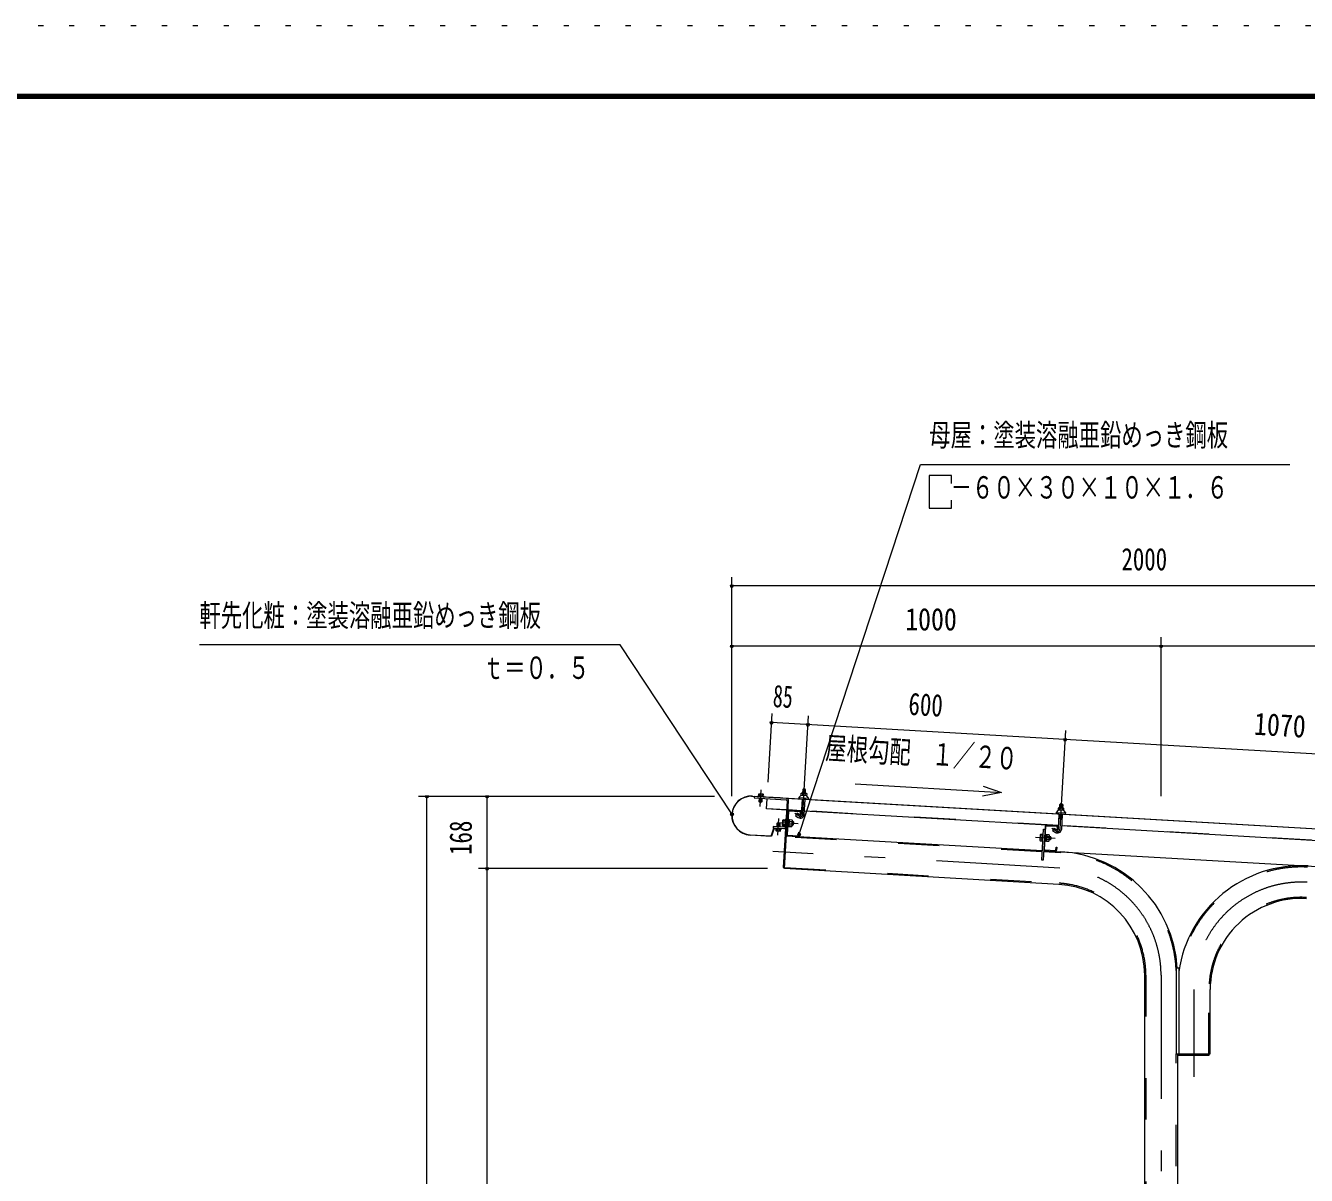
# Model space of a CAD drawing. Units: millimetres, scale not verified. Extents: x -23448 to 23452, y -10500 to 10500.
# Drawn here: x 9878 to 17337, y 3806 to 10500 of the extents above; entities that cross this region are included whole.
import ezdxf
from ezdxf.enums import TextEntityAlignment as Align

# ---------------------------------------------------------------- set-up
doc = ezdxf.new("R2010")
doc.units = ezdxf.units.MM
doc.header["$LTSCALE"] = 60
for name, pattern in [('USER2', [10, 4, -6]), ('USER3', [24, 12, -5, 2, -5]), ('USER4', [3, 0.5, -2.5])]:
    doc.linetypes.add(name, pattern=pattern)
for name, color, linetype, lineweight in [('0-6_2-0BOLD', 7, 'Continuous', 18), ('0-7_2-1HIDDEN', 3, 'USER2', 18), ('0-8_2-2CENTER', 3, 'USER3', 18), ('0-9_2-4THIN', 4, 'Continuous', 18), ('0-A_2-5DIM', 3, 'Continuous', 18), ('0-C_F-F', 5, 'Continuous', 18), ('0-D_F-E_J_ADD', 5, 'USER4', 18)]:
    doc.layers.add(name, color=color, linetype=linetype, lineweight=lineweight)
doc.styles.add('ＭＳ ゴシック', font='')
doc.styles.get('ＭＳ ゴシック').set_extended_font_data('MS Gothic')

msp = doc.modelspace()

# ---------------------------------------------------------------- linework, layer by layer
at = {"layer": '0-6_2-0BOLD'}
for p, q in [((14420.59, 6051.62), (14403.74, 6052.6)), ((14105.7, 6013.78), (18875.28, 5738.77)), ((14121.84, 6011.6), (14121.38, 6003.61)), ((14121.38, 6003.61), (14308.08, 5992.85)), ((18839.02, 5739.61), (14121.84, 6011.6)), ((14150.18, 5981.41), (14165.15, 5980.56)), ((14152.44, 6016.34), (14152.94, 6025.06)), ((14166.32, 6001.02), (14165.15, 5980.56)), ((14167.35, 6024.24), (14166.85, 6015.52)), ((14196.72, 6007.28), (14196.8, 6008.53)), ((14312.78, 5987.57), (14290.33, 5598.2)), ((14298.02, 5592.5), (14320.77, 5987.11)), ((14400.45, 5995.54), (14395.41, 5908.24)), ((14399.06, 5971.37), (14415.9, 5970.39)), ((14402.77, 6030.27), (14402.03, 6017.48)), ((14412.26, 5907.27), (14417.29, 5994.56)), ((14418.24, 6016.54), (14418.98, 6029.34)), ((14316.19, 5907.73), (14308.2, 5908.19)), ((14321.16, 5924.47), (14313.45, 5790.69)), ((14392.51, 5928.37), (14317.63, 5932.69)), ((14325.39, 5928.23), (14384.29, 5924.84)), ((14396.56, 5928.15), (14342, 5931.29)), ((15894.07, 5841.79), (14413.41, 5927.18)), ((15878.84, 5919.66), (15935, 5916.42)), ((15892.93, 5821.9), (15897.96, 5909.19)), ((15899.55, 5931.14), (15900.29, 5943.92)), ((15914.81, 5908.22), (15909.78, 5820.93)), ((15916.5, 5942.99), (15915.76, 5930.21)), ((15918.1, 5965.28), (15916.88, 5944.23)), ((14253.47, 5813.46), (14253.98, 5822.18)), ((14268.39, 5821.34), (14267.88, 5812.61)), ((14270.72, 5856.26), (14269.45, 5834.55)), ((14288.8, 5849.83), (14300.79, 5849.13)), ((14301.87, 5867.87), (14289.88, 5868.56)), ((14322.52, 5878.57), (14318.53, 5878.79)), ((14326.29, 5857.06), (14321.01, 5852.36)), ((14326.58, 5862.05), (14321.3, 5857.35)), ((14327.42, 5876.53), (14322.42, 5876.82)), ((14325.75, 5847.69), (14340.24, 5846.86)), ((14341.32, 5865.59), (14326.83, 5866.43)), ((14341.86, 5874.96), (14327.37, 5875.79)), ((14348.08, 5865.82), (14346.93, 5845.86)), ((15810.96, 5704.35), (15818.68, 5838.13)), ((15822.9, 5841.89), (15881.8, 5838.5)), ((15894.08, 5841.8), (15839.52, 5844.95)), ((15867.93, 5828.22), (15884.22, 5817.52)), ((15885.57, 5834.27), (15884.59, 5817.3)), ((15896.57, 5885.02), (15913.42, 5884.05)), ((18564.63, 5687.81), (15910.92, 5840.83)), ((14309, 5782.94), (15798.52, 5697.05)), ((14317.21, 5786.47), (14376.12, 5783.07)), ((15798.3, 5762.79), (15786.31, 5763.49)), ((15799.38, 5781.53), (15787.39, 5782.21)), ((15797.62, 5750.94), (15801.61, 5750.71)), ((15817.59, 5749.79), (15813.6, 5750.02)), ((15818.52, 5766.02), (15823.8, 5770.72)), ((15824.09, 5775.71), (15818.81, 5771.01)), ((15819.93, 5790.47), (15824.93, 5790.19)), ((15837.75, 5760.52), (15823.26, 5761.35)), ((15824.34, 5780.09), (15838.83, 5779.25)), ((15839.37, 5788.62), (15824.89, 5789.45)), ((15806.51, 5696.59), (18651.78, 5532.54)), ((15873.63, 5696.73), (15814.73, 5700.13)), ((15877.85, 5700.49), (15878.83, 5717.46)), ((15878.83, 5717.47), (15882.83, 5717.24)), ((15882.83, 5717.24), (15881.85, 5700.26)), ((14290.33, 5598.2), (14298.31, 5597.74)), ((15895.95, 5500.37), (14298.02, 5592.5)), ((16593.33, 5013.56), (16578.34, 5013.56)), ((16593.33, 5013.56), (16593.33, 4513.56)), ((16395.08, 259.93), (16395.08, 4971.62)), ((16585.84, 4513.56), (16585.84, 259.93))]:
    msp.add_line(p, q, dxfattribs=at)
for points in [[(14419.37, 6030.57), (14420.59, 6051.62), (14417.94, 6054.6), (14406.7, 6055.24), (14403.74, 6052.6), (14402.52, 6031.54)], [(14110.8, 6014.74), (14271.78, 6005.46), (14271.71, 6004.21)], [(14174.06, 6015.11), (14174.55, 6023.84), (14172.45, 6025.22), (14147.98, 6026.61), (14145.73, 6025.47), (14145.23, 6016.75)], [(14165.15, 5980.56), (14162.52, 5978.21), (14152.53, 5978.77), (14150.18, 5981.41), (14151.34, 6001.89)], [(14309.64, 5933.15), (14192.83, 5939.88), (14196.26, 5999.3)], [(14437.49, 6002.76), (14427.27, 6016.03), (14393.01, 6018), (14381.33, 6006), (14380.86, 5997.92)], [(14381.33, 6006), (14437.49, 6002.76), (14437.02, 5994.68)], [(14393.92, 6017.95), (14394.66, 6030.74), (14396.91, 6031.86), (14424.98, 6030.24), (14427.09, 6028.86), (14426.35, 6016.08)], [(15900.04, 5945.2), (15901.25, 5966.25), (15918.1, 5965.28), (15915.45, 5968.26), (15904.22, 5968.9), (15901.25, 5966.25)], [(14386.71, 5903.86), (14370.42, 5914.57), (14361.15, 5900.46), (14377.44, 5889.75)], [(14388.05, 5920.61), (14387.07, 5903.64), (14391.07, 5903.41), (14392.05, 5920.38)], [(15934.54, 5908.34), (15935, 5916.42), (15924.78, 5929.68), (15890.53, 5931.66), (15878.84, 5919.66), (15878.38, 5911.57)], [(15923.86, 5929.74), (15924.6, 5942.52), (15922.5, 5943.9), (15894.42, 5945.52), (15892.18, 5944.4), (15891.44, 5931.61)], [(14291.44, 5825.27), (14291.37, 5824.03), (14236.47, 5827.19), (14221.25, 5780.49), (14097.7, 5787.61)], [(14097.78, 5788.86), (14220.36, 5781.79), (14235.57, 5828.5)], [(14298.85, 5832.86), (14232, 5836.72), (14231.54, 5828.73), (14298.39, 5824.87)], [(14246.78, 5822.6), (14246.27, 5813.88), (14248.38, 5812.5), (14272.83, 5811.06), (14275.09, 5812.19), (14275.6, 5820.92)], [(14254.47, 5835.42), (14255.75, 5857.14), (14258.39, 5859.49), (14268.37, 5858.9), (14270.72, 5856.26), (14255.75, 5857.14)], [(14300.25, 5839.77), (14288.26, 5840.46), (14286.7, 5843.57), (14288.51, 5875.02), (14290.42, 5877.93), (14302.41, 5877.23)], [(14306.55, 5879.49), (14302.55, 5879.71), (14300.11, 5837.29), (14304.1, 5837.06)], [(14322.52, 5878.57), (14320.08, 5836.13), (14316.08, 5836.36)], [(14320.18, 5837.88), (14325.17, 5837.59), (14327.42, 5876.53)], [(14325.21, 5838.33), (14339.69, 5837.49), (14341.61, 5840.4), (14343.42, 5871.85), (14341.86, 5874.96)], [(14341.94, 5846.14), (14346.93, 5845.86), (14350.89, 5849.38), (14351.61, 5861.86), (14348.08, 5865.82), (14343.09, 5866.11)], [(15814.69, 5838.36), (15803.35, 5641.7), (15795.36, 5642.15), (15805.71, 5821.85), (15813.71, 5821.39)], [(15867.93, 5828.22), (15858.67, 5814.12), (15874.96, 5803.41)], [(15884.59, 5817.3), (15888.58, 5817.07), (15889.56, 5834.04)], [(14380.34, 5786.83), (14381.32, 5803.8), (14385.31, 5803.58), (14384.33, 5786.6)], [(15799.92, 5790.89), (15787.93, 5791.59), (15786.02, 5788.67), (15784.21, 5757.23)], [(15784.21, 5757.23), (15785.77, 5754.12), (15797.76, 5753.42)], [(15797.62, 5750.94), (15800.07, 5793.37), (15804.06, 5793.15)], [(15817.59, 5749.79), (15820.03, 5792.22), (15816.04, 5792.45)], [(15824.93, 5790.19), (15822.68, 5751.25), (15817.69, 5751.54)], [(15822.72, 5751.99), (15837.21, 5751.15), (15839.12, 5754.06), (15840.93, 5785.51), (15839.37, 5788.62)], [(15840.6, 5779.77), (15845.59, 5779.48), (15844.44, 5759.51), (15839.45, 5759.8)], [(15845.59, 5779.48), (15849.12, 5775.52), (15848.4, 5763.04), (15844.44, 5759.51)], [(16578.34, 5013.56), (16578.34, 4513.56), (16776.58, 4513.56), (16776.58, 4888.56)], [(16591.21, 4513.56), (16591.21, 4505.56), (16771.21, 4505.56), (16771.21, 4513.56)]]:
    msp.add_lwpolyline(points, dxfattribs=at)
for points in [[(14175.02, 6011.05), (14143.82, 6012.82), (14144.05, 6016.81), (14175.25, 6015.05)], [(14245.82, 5826.67), (14277.02, 5824.84), (14276.79, 5820.85), (14245.59, 5822.67)]]:
    msp.add_lwpolyline(points, close=True, dxfattribs=at)
for centre, radius, start, end in [((14104.26, 5901.18), 113.75, 86.69978, 266.69978), ((14104.26, 5901.18), 112.5, 86.69995, 266.69978), ((14149.08, 6020.74), 5.79, 48.2068, 86.75304), ((14159.01, 6004.67), 21.27, 66.92171, 106.58215), ((14170.69, 6019.52), 5.79, 86.75304, 125.28447), ((14307.79, 5987.86), 5, 356.70522, 86.69814), ((14307.79, 5987.86), 13, 356.70187, 86.69814), ((14398.38, 6024.58), 7.19, 52.31572, 112.31572), ((14409.4, 6004.23), 26.87, 69.11201, 104.28793), ((14422.69, 6023.18), 7.19, 61.08423, 121.08423), ((14325.16, 5924.24), 8, 86.69814, 176.69814), ((14325.16, 5924.24), 4, 86.69814, 176.69814), ((14389.8, 5908.56), 22.5, 236.69998, 356.69998), ((14384.06, 5920.84), 4, 356.69788, 86.70256), ((14384.06, 5920.84), 8, 356.69826, 86.70035), ((14389.8, 5908.56), 5.62, 236.69998, 356.69998), ((15895.89, 5938.24), 7.19, 52.31572, 112.31572), ((15906.91, 5917.89), 26.87, 69.11201, 104.28793), ((15920.2, 5936.84), 7.19, 61.08423, 121.08423), ((14293.97, 5844.83), 7.19, 135.97307, 176.69989), ((14313.71, 5857.79), 26.15, 155.67448, 197.7253), ((14295.59, 5872.93), 7.19, 176.69989, 217.42671), ((14299.14, 5837.85), 13, 266.69919, 289.32019), ((14299.14, 5837.85), 5, 266.69731, 356.70502), ((14316.41, 5857.63), 26.15, 335.67448, 17.7253), ((14334.53, 5842.49), 7.19, 356.69989, 37.42671), ((14336.15, 5870.59), 7.19, 315.97307, 356.69989), ((15822.67, 5837.9), 8, 86.69814, 176.69635), ((15822.67, 5837.9), 4, 86.69814, 176.69814), ((15887.31, 5822.22), 22.5, 236.69998, 356.69998), ((15881.57, 5834.5), 4, 356.69814, 86.69814), ((15881.57, 5834.5), 8, 356.69814, 86.69814), ((15887.31, 5822.22), 5.62, 236.69998, 356.69998), ((14250.14, 5818.19), 5.79, 266.64542, 305.19165), ((14261.84, 5833.01), 21.27, 246.8172, 286.47765), ((14271.75, 5816.93), 5.79, 228.11237, 266.6438), ((14317.44, 5790.46), 8, 176.69788, 266.70256), ((14317.44, 5790.46), 4, 176.69788, 266.70256), ((14376.35, 5787.06), 8, 266.70256, 356.69814), ((14376.35, 5787.06), 4, 266.70256, 356.69814), ((15791.49, 5758.48), 7.19, 135.97307, 176.69989), ((15811.22, 5771.44), 26.15, 155.67448, 197.7253), ((15793.11, 5786.59), 7.19, 176.69989, 217.42671), ((15813.92, 5771.29), 26.15, 335.67448, 17.7253), ((15832.04, 5756.15), 7.19, 356.69989, 37.42671), ((15833.66, 5784.25), 7.19, 315.97307, 356.69989), ((15814.96, 5704.12), 8, 176.69814, 266.69814), ((15814.96, 5704.12), 4, 176.69814, 266.69814), ((15873.86, 5700.72), 8, 266.69814, 356.69839), ((15873.86, 5700.72), 4, 266.69814, 356.69762), ((15865.46, 4971.62), 720.38, 3.33707, 86.70007), ((17306.21, 4888.56), 720.38, 86.70003, 171.72519), ((15865.46, 4971.62), 529.62, 0, 86.7), ((17306.21, 4888.56), 529.62, 86.7, 180)]:
    msp.add_arc(centre, radius, start, end, dxfattribs=at)
at = {"layer": '0-7_2-1HIDDEN'}
for p, q in [((14309.71, 5934.39), (14192.9, 5941.13)), ((14396.63, 5929.38), (14317.7, 5933.93)), ((15894.15, 5843.05), (14413.48, 5928.42)), ((18564.71, 5689.06), (15910.99, 5842.08)), ((15798.12, 5690.06), (14308.59, 5775.95)), ((15906.53, 5683.81), (15806.11, 5689.6)), ((14298.42, 5599.49), (15896.35, 5507.36)), ((16402.08, 4971.62), (16402.08, 259.93)), ((16769.58, 4513.56), (16769.58, 4888.56)), ((16578.83, 259.93), (16578.83, 4513.56))]:
    msp.add_line(p, q, dxfattribs=at)
for centre, radius, start, end in [((15865.46, 4971.62), 713.38, 2.14293, 86.70006), ((17306.21, 4888.56), 713.38, 86.98364, 177.85976), ((15865.46, 4971.62), 536.62, 0, 86.7), ((17306.21, 4888.56), 536.62, 86.7, 180)]:
    msp.add_arc(centre, radius, start, end, dxfattribs=at)
at = {"layer": '0-8_2-2CENTER'}
for p, q in [((14156.11, 5953.53), (14161.63, 6050.88)), ((14403.84, 5907.76), (14413.94, 6083)), ((15911.46, 5996.66), (15901.35, 5821.41)), ((14382.08, 5896.81), (14357.53, 5912.93)), ((14259.14, 5786.82), (14264.84, 5884.15)), ((14262.65, 5860.73), (14376.21, 5854.19)), ((15879.59, 5810.47), (15855.04, 5826.59)), ((15873.72, 5767.84), (15760.16, 5774.39)), ((15901.44, 5595.58), (14229.21, 5692.01)), ((16490.46, 4971.62), (16490.46, -718.2)), ((16681.21, 4888.56), (16681.21, 4380.56))]:
    msp.add_line(p, q, dxfattribs=at)
for centre, radius, start, end in [((14389.8, 5908.56), 14.06, 236.69998, 356.69759), ((15887.31, 5822.22), 14.06, 236.69998, 356.69759), ((15865.46, 4971.62), 625, 0, 86.69983), ((17306.21, 4888.56), 625, 86.70003, 180)]:
    msp.add_arc(centre, radius, start, end, dxfattribs=at)
at = {"layer": '0-9_2-4THIN'}
for p, q in [((14405.35, 6054.02), (14404.04, 6031.45)), ((14417.85, 6030.66), (14419.15, 6053.23)), ((14153.34, 6001.77), (14152.06, 5979.3)), ((14163.04, 5978.68), (14164.32, 6001.14)), ((14400.57, 5971.28), (14401.97, 5995.45)), ((14415.77, 5994.65), (14414.38, 5970.48)), ((15902.86, 5967.68), (15901.56, 5945.11)), ((15915.36, 5944.32), (15916.67, 5966.89)), ((15898.09, 5884.94), (15899.48, 5909.1)), ((15913.29, 5908.31), (15911.9, 5884.14)), ((14257.86, 5859.02), (14256.47, 5835.31)), ((14267.45, 5834.67), (14268.84, 5858.37)), ((14349.57, 5848.21), (14342.08, 5848.64)), ((14342.95, 5863.61), (14350.43, 5863.18)), ((15839.6, 5762.3), (15847.08, 5761.86)), ((15847.95, 5776.84), (15840.46, 5777.27))]:
    msp.add_line(p, q, dxfattribs=at)
at = {"layer": '0-A_2-5DIM'}
for p, q in [((15269.25, 7834.55), (15269.25, 7881.36)), ((14000.45, 7239.93), (13980.45, 7239.93)), ((13990.45, 6014.93), (13990.45, 7289.93)), ((13990.45, 7239.93), (18990.46, 7239.93)), ((16490.46, 6014.93), (16490.46, 6939.93)), ((14000.45, 6889.93), (13980.45, 6889.93)), ((13990.45, 6889.93), (18990.46, 6889.93)), ((16500.46, 6889.93), (16480.46, 6889.93)), ((14201.79, 6095.22), (14224.82, 6494.55)), ((14231.94, 6444.64), (14211.94, 6444.64)), ((14221.94, 6444.64), (18814.31, 6179.84)), ((14413.94, 6082.99), (14436.97, 6482.32)), ((14444.09, 6432.4), (14424.09, 6432.4)), ((15934.48, 6395.98), (15911.46, 5996.66)), ((15941.6, 6346.06), (15921.6, 6346.06)), ((15454.61, 6071.61), (15561.42, 6036.29)), ((12165.45, 6014.93), (13890.42, 6014.93)), ((12225.45, 6014.93), (12205.45, 6014.93)), ((12215.45, -950.06), (12215.45, 6014.93)), ((12575.45, 6014.93), (12555.45, 6014.93)), ((12565.45, -530.06), (12565.45, 6014.93)), ((14001.54, 5910.39), (13981.54, 5910.39)), ((14392.59, 5793.16), (14372.59, 5793.16)), ((12515.45, 5594.93), (14197.95, 5594.93)), ((12575.45, 5594.93), (12555.45, 5594.93))]:
    msp.add_line(p, q, dxfattribs=at)
for points in [[(14382.59, 5793.16), (15090.46, 7944.93), (17240.46, 7944.93)], [(15269.25, 7881.36), (15140.46, 7881.36), (15140.46, 7689.92), (15269.25, 7689.92), (15269.25, 7736.74)], [(13991.5, 5910.4), (13340.46, 6894.93), (10890.46, 6894.93)], [(14709.33, 6085.42), (15561.42, 6036.29), (15451.26, 6013.47)]]:
    msp.add_lwpolyline(points, dxfattribs=at)
for centre in [(13990.45, 7239.93), (13990.45, 6889.93), (16490.46, 6889.93), (14221.94, 6444.64), (14434.09, 6432.4), (15931.6, 6346.06), (12215.45, 6014.93), (12565.45, 6014.93), (13991.54, 5910.39), (14382.59, 5793.16), (12565.45, 5594.93)]:
    msp.add_arc(centre, 10, 180, 0, dxfattribs=at)
at = {"layer": '0-C_F-F'}
for points in [[(22951.87, -10000), (-5748.13, -10000), (-5748.13, 10100), (22951.87, 10100)], [(22949.37, -9997.5), (-5745.63, -9997.5), (-5745.63, 10097.5), (22949.37, 10097.5)], [(22946.87, -9995), (22946.87, 10095), (-5743.13, 10095), (-5743.13, -9995)], [(22944.37, -9992.5), (-5740.63, -9992.5), (-5740.63, 10092.5), (22944.37, 10092.5)], [(22941.87, -9990), (22941.87, 10090), (-5738.13, 10090), (-5738.13, -9990)], [(22939.37, -9987.5), (-5735.63, -9987.5), (-5735.63, 10087.5), (22939.37, 10087.5)], [(22936.87, -9985), (22936.87, 10085), (-5733.13, 10085), (-5733.13, -9985)], [(22934.37, -9982.5), (-5730.63, -9982.5), (-5730.63, 10082.5), (22934.37, 10082.5)], [(22931.87, -9980), (-5728.13, -9980), (-5728.13, 10080), (22931.87, 10080)], [(22929.37, -9977.5), (-5725.63, -9977.5), (-5725.63, 10077.5), (22929.37, 10077.5)], [(22926.87, -9975), (22926.87, 10075), (-5723.12, 10075), (-5723.12, -9975)]]:
    msp.add_lwpolyline(points, close=True, dxfattribs=at)
at = {"layer": '0-D_F-E_J_ADD'}
msp.add_lwpolyline([(23451.87, -10500), (-6248.13, -10500), (-6248.13, 10500), (23451.87, 10500)], close=True, dxfattribs=at)

# ---------------------------------------------------------------- texts
at = {"layer": '0-A_2-5DIM', "color": 7, "style": 'ＭＳ ゴシック'}
for s, width, p in [('母屋：塗装溶融亜鉛めっき鋼板', 0.7, (15140.46, 8012.69)), ('\u3000－６０×３０×１０×１．６', 0.7, (15140.46, 7707.69)), ('2000', 0.75, (16259.92, 7289.93)), ('軒先化粧：塗装溶融亜鉛めっき鋼板', 0.7, (10890.46, 6962.69)), ('1000', 0.85, (15000.15, 6939.93)), ('ｔ＝０．５', 0.7, (12540.46, 6657.69))]:
    msp.add_text(s, height=130.2, dxfattribs=dict(at, width=width)).set_placement(p, align=Align.BOTTOM_LEFT)
for s, rotation, width, p in [('85', 356.7, 0.65, (14225.12, 6494.54)), ('600', 356.7, 0.75, (15014.4, 6449.03)), ('1070', 356.7, 0.85, (17026.36, 6333.02)), ('屋根勾配\u3000１／２０', 356.7, 0.7, (14530.55, 6192.53)), ('168', 90, 0.75, (12515.45, 5672.07))]:
    msp.add_text(s, height=130.2, rotation=rotation, dxfattribs=dict(at, width=width)).set_placement(p, align=Align.BOTTOM_LEFT)

doc.saveas('drawing.dxf')
